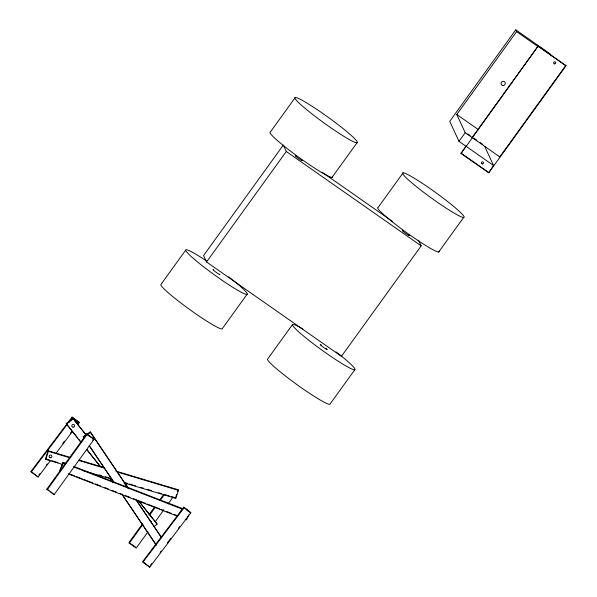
<?xml version="1.0" encoding="UTF-8"?>
<svg xmlns="http://www.w3.org/2000/svg" width="597" height="597" viewBox="0 0 597 597"><rect width="100%" height="100%" fill="white"/><g stroke="black" fill="none" stroke-linecap="round" stroke-linejoin="round"><path stroke-width="0.9" d="M77.401 424.161L77.416 423.027A4.433 4.351 -24.8 0 0 75.759 420.131L73.655 419.266M68.886 422.228L70.386 420.139L72.506 419.273M62.715 464.473L45.79 459.399L45.521 458.824L48.096 450.757L70.371 457.436M45.79 459.399L48.357 451.325L48.096 450.757M175.846 497.025L176.615 494.607M177.645 491.376L178.16 489.764L115.803 471.063M178.16 489.764L178.428 490.338L175.854 498.405L124.183 482.913M63.051 462.317L59.849 470.167L60.11 470.742L63.312 462.884L63.051 462.317L65.648 463.317M185.271 519.226L186.562 519.726L188.712 514.793M180.458 511.778L181.801 509.935M295.299 97.46L270.381 131.989A38.484 3.515 35.8 0 0 300.097 158.212A38.484 3.515 35.8 0 0 332.342 176.458M185.704 250.136L160.787 284.657A37.88 3.463 35.8 0 0 191.503 310.821A37.88 3.463 35.8 0 0 222.353 328.551L247.27 294.03M206.54 261.971L286.291 151.496L283.321 145.071L203.57 255.546L206.54 261.971L341.439 356.334L421.183 245.852L418.587 240.233M46.857 489.107L86.729 433.87L93.647 438.705L93.975 439.422L54.103 494.659L46.857 489.107L48.932 490.562M47.185 489.824L87.058 434.579L86.729 433.87M92.58 440.183L93.647 438.705M332.051 177.384L356.976 142.855A38.484 3.515 35.8 0 0 315.216 108.318A38.484 3.515 35.8 0 0 306.224 109.303A38.484 3.515 35.8 0 0 356.976 142.855M142.467 523.845L128.997 542.509L129.325 543.225L136.243 548.061L147.974 531.808M148.929 514.89L154.317 507.428M159.705 499.958L163.481 494.734M129.325 543.225L143.056 524.196M149.832 514.808L155.213 507.353M160.056 500.652L164.354 494.689M292.478 324.589L267.56 359.118A38.484 3.515 35.8 0 0 297.164 384.759A38.484 3.515 35.8 0 0 330.014 404.079L354.939 369.55M403.132 172.809L378.214 207.331A37.887 3.463 35.8 0 0 406.587 232.621A37.887 3.463 35.8 0 0 439.153 251.277M155.295 521.659L163.839 509.831M168.108 503.913L172.914 497.256M551.188 55.827L550.367 54.043L515.778 29.85L449.735 121.34L458.974 141.332L493.562 165.526L488.742 172.787L566.001 65.76L538.166 46.051L472.123 137.541M565.829 65.409L499.793 156.899L465.205 132.706L456.787 114.497L516.599 31.634L515.778 29.85M458.974 141.332L465.205 132.706M488.742 172.787L461.071 153.436L465.891 146.175M461.071 153.436L538.166 46.051M438.668 252.038L463.593 217.517A37.887 3.463 35.8 0 0 423.31 183.973A37.887 3.463 35.8 0 0 413.184 184.003A37.887 3.463 35.8 0 0 463.593 217.517M50.282 460.839L38.074 476.996L31.268 472.003L30.999 471.436L66.543 424.415M68.207 422.206L72.095 417.064L78.901 422.057L79.162 422.624L77.797 424.43M31.268 472.003L67.051 424.654M70.289 420.37L72.356 417.639L72.095 417.064M38.917 474.951L40.029 473.488M46.133 465.406L47.245 463.936M62.797 443.362L64.461 441.161M70.565 433.079L71.677 431.609M77.789 423.527L78.901 422.057M55.834 453.496L72.483 431.467M183.772 507.219L142.683 561.59L142.944 562.158L149.75 567.15L190.839 512.778L183.772 507.219L190.839 512.778M142.944 562.158L184.033 507.793M150.601 565.098L151.72 563.62M160.108 552.524L161.227 551.038M167.376 542.904L170.735 538.464M178.563 528.106L179.682 526.629M80.931 442.302L66.2 423.579L72.916 418.31L85.931 434.631M66.461 424.154L73.185 418.878L72.916 418.31M153.735 526.793L157.093 524.151L156.832 523.584L138.795 500.958M128.161 488.033L90.274 431.877L83.162 436.616L83.431 437.191L85.565 435.765M86.983 434.817L90.543 432.444L90.274 431.877M182.779 509.323L73.379 466.787M79.274 460.108L104.221 467.585M48.357 451.325L69.745 457.742M78.647 460.414L104.482 468.16M116.96 471.899L178.428 490.338M45.521 458.824L49.976 460.16M51.76 460.697L57.999 462.571M98.975 474.861L101.647 475.66M105.214 476.727L109.669 478.063M124.81 482.607L127.482 483.406M129.265 483.943L135.504 485.809M140.847 487.413L143.519 488.219M147.078 489.286L151.534 490.622M158.66 492.756L161.332 493.562M164.899 494.629L169.354 495.965M171.138 496.503L175.593 497.838M82.311 470.354L112.602 479.436M74.304 466.675L182.57 508.614M186.898 510.293L189.764 511.875M63.312 462.884L65.245 463.63M70.237 474.197L74.573 475.876M76.304 476.548L82.364 478.891M84.095 479.563L92.759 482.921M95.356 483.928L100.557 485.943M104.885 487.615L108.348 488.958M111.811 490.301L116.146 491.98M119.609 493.323L122.206 494.331M125.668 495.667L130.004 497.346M133.467 498.689L137.795 500.368M139.526 501.04L145.593 503.39M147.325 504.055L159.451 508.756M161.183 509.428L163.779 510.435M166.376 511.442L171.57 513.45M174.175 514.457L177.637 515.801M68.245 473.891L177.093 516.062M538.33 46.409L566.001 65.76M516.599 31.634L538.404 46.887M456.787 114.497L478.593 129.75M467.779 133.967L470.033 135.541M473.794 138.168L476.802 140.273M479.809 142.377L482.816 144.481M460.906 153.078L488.577 172.436M322.186 172.257L392.304 221.3M286.291 151.496L421.183 245.852M87.058 434.579L93.975 439.422M130.377 543.479L135.22 546.867M50.312 491.525L54.103 494.659M72.356 417.639L79.162 422.624M30.999 471.436L38.074 476.996M143.362 562.09L149.75 567.15M124.273 482.734L128.34 487.839M73.185 418.878L86.49 435.579M124.683 483.495L128.161 487.853M138.571 500.92L157.093 524.151M66.2 423.579L77.677 437.982M78.834 439.429L81.14 442.332M86.916 449.571L100.192 466.235M110.005 478.54L111.736 480.719M86.714 449.563L100.027 466.264M109.863 478.607L112.758 482.234M136.459 500.346L161.369 537.27M90.543 432.444L127.9 487.839M136.206 500.144L161.63 537.837M89.393 445.847L113.781 482.01M122.086 494.316L156.332 545.091M89.14 445.653L114.042 482.577M122.348 494.883L156.078 544.889M188.6 511.42L187.174 509.711A4.433 4.351 -24.8 0 0 186.16 509.189M484.704 146.369L493.562 165.526M186.294 519.159L186.562 519.726M301.552 159.877A4.276 0.388 35.8 0 1 300.978 160.108A4.276 0.388 35.8 0 1 296.284 156.742A4.276 0.388 35.8 0 1 296.045 155.921M408.781 234.882A4.276 0.388 35.8 0 1 408.199 235.114A4.276 0.388 35.8 0 1 403.512 231.748A4.276 0.388 35.8 0 1 403.266 230.927M325.925 348.29A4.276 0.388 35.8 0 1 326.186 349.185A4.276 0.388 35.8 0 1 321.067 345.514A4.276 0.388 35.8 0 1 321.701 345.26M219.741 274.232A4.276 0.388 35.8 0 1 215.913 272.142A4.276 0.388 35.8 0 1 213.808 269.866M336.133 351.961A38.484 3.515 35.8 0 1 350.342 368.319A38.484 3.515 35.8 0 1 303.694 336.133A38.484 3.515 35.8 0 1 302.776 328.94M232.696 280.008A37.88 3.463 35.8 0 1 238.36 290.664A37.88 3.463 35.8 0 1 190.473 255.822A37.88 3.463 35.8 0 1 206.278 260.785M228.666 276.844A37.88 3.463 35.8 0 1 231.934 279.403M151.019 521.472A1.425 1.403 -24.8 0 1 151.675 521.785M554.583 63.857A1.067 1.052 -24.8 0 0 555.665 62.364A1.067 1.052 -24.8 0 0 553.829 62.207A1.067 1.052 -24.8 0 0 554.583 63.857M482.316 163.981A1.067 1.052 -24.8 0 0 483.391 162.488A1.067 1.052 -24.8 0 0 481.555 162.324A1.067 1.052 -24.8 0 0 482.316 163.981M502.95 85.475A2.134 2.104 -24.8 0 0 505.107 82.49A2.134 2.104 -24.8 0 0 501.435 82.17A2.134 2.104 -24.8 0 0 502.95 85.475M73.035 427.168A1.425 1.403 -24.8 0 0 74.521 425.206A1.425 1.403 -24.8 0 0 72.08 424.937A1.425 1.403 -24.8 0 0 73.035 427.168M50.088 457.742A1.425 1.403 -24.8 0 0 51.902 456.071A1.425 1.403 -24.8 0 0 49.558 455.369A1.425 1.403 -24.8 0 0 50.088 457.742"/></g></svg>
